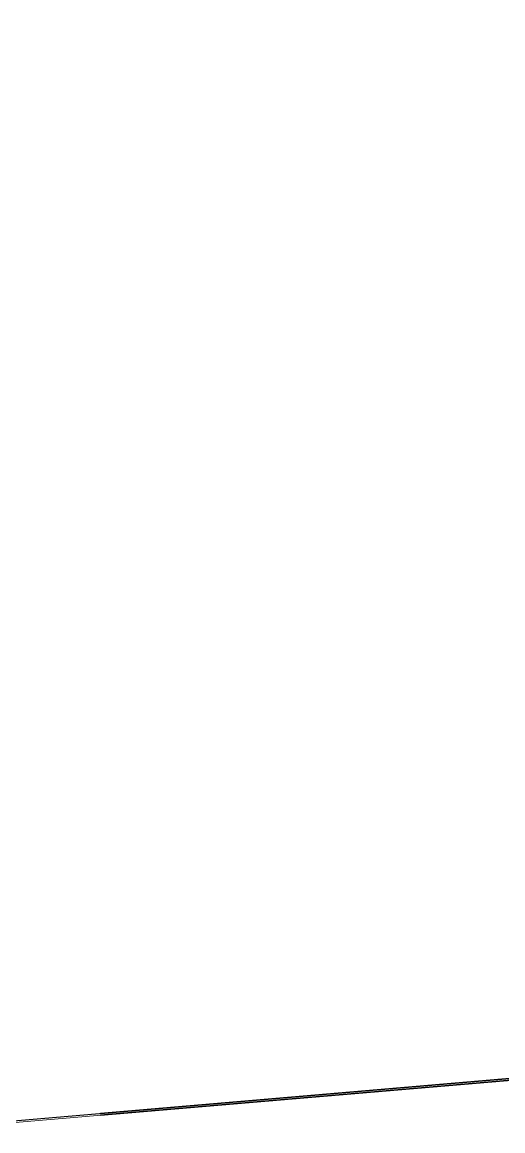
# Model space of a CAD drawing. Header units: millimetres. Extents: x -293269 to 249652, y -282216 to 177033.
# Drawn here: x -47282 to -24424, y -101657 to -48923 of the extents above; entities that cross this region are included whole.
import ezdxf

# ---------------------------------------------------------------- set-up
doc = ezdxf.new("R2010")
doc.units = ezdxf.units.MM
doc.header["$MEASUREMENT"] = 0
doc.layers.add('New_Drawing & Figure_Pen_No__26', color=5, linetype='Continuous', lineweight=35)
doc.layers.add('New_Structural - Bearing_Pen_No__101', color=252, linetype='Continuous', lineweight=13)
doc.layers.add('New_Structural - Bearing', color=7, linetype='Continuous')
doc.layers.add('New_Structural - Bearing_Pen_No__150', color=7, linetype='Continuous', lineweight=25, true_color=0x5b5b00)

# ---------------------------------------------------------------- blocks, each defined once
blk = doc.blocks.new('Slab_399', base_point=(-83458, 93195))
at = {"layer": 'New_Structural - Bearing_Pen_No__150', "color": 58, "linetype": 'Continuous', "lineweight": 25, "true_color": 0x5b5b00, "flags": 128}
blk.add_lwpolyline([(-277759, -120869), (-19722, -98794), (-24279, -45262)], dxfattribs=at)
blk = doc.blocks.new('Slab_843', base_point=(-173255, -111975))
at = {"layer": 'New_Structural - Bearing_Pen_No__101', "color": 252, "linetype": 'Continuous', "lineweight": 13, "flags": 128}
blk.add_lwpolyline([(0, 0), (7293, -87730), (12359, -87308), (12709, -91521), (12709, -91524, -0.131437), (12156, -93951, 0.08133), (10820, -95530, -0.131111), (8524, -96478), (-173255, -111975)], format="xyb", dxfattribs=at)

msp = doc.modelspace()

# ---------------------------------------------------------------- linework, layer by layer
at = {"layer": 'New_Drawing & Figure_Pen_No__26', "color": 5, "linetype": 'Continuous', "lineweight": 35, "flags": 128}
for points in [[(-43560.8, -100833.9), (8513.4, -96379)], [(-43553.6, -100918.1), (-25696.3, -99397.5), (8524.2, -96478.5)]]:
    msp.add_lwpolyline(points, dxfattribs=at)

# ---------------------------------------------------------------- block references
at = {"layer": 'New_Structural - Bearing', "color": 252, "linetype": 'Continuous', "lineweight": 13}
msp.add_blockref('Slab_843', (-173254.8, -111975.2), dxfattribs=at)
at = {"layer": 'New_Structural - Bearing', "color": 58, "linetype": 'Continuous', "lineweight": 25, "true_color": 0x5b5b00}
msp.add_blockref('Slab_399', (-83458, 93195.5), dxfattribs=at)

doc.saveas('drawing.dxf')
